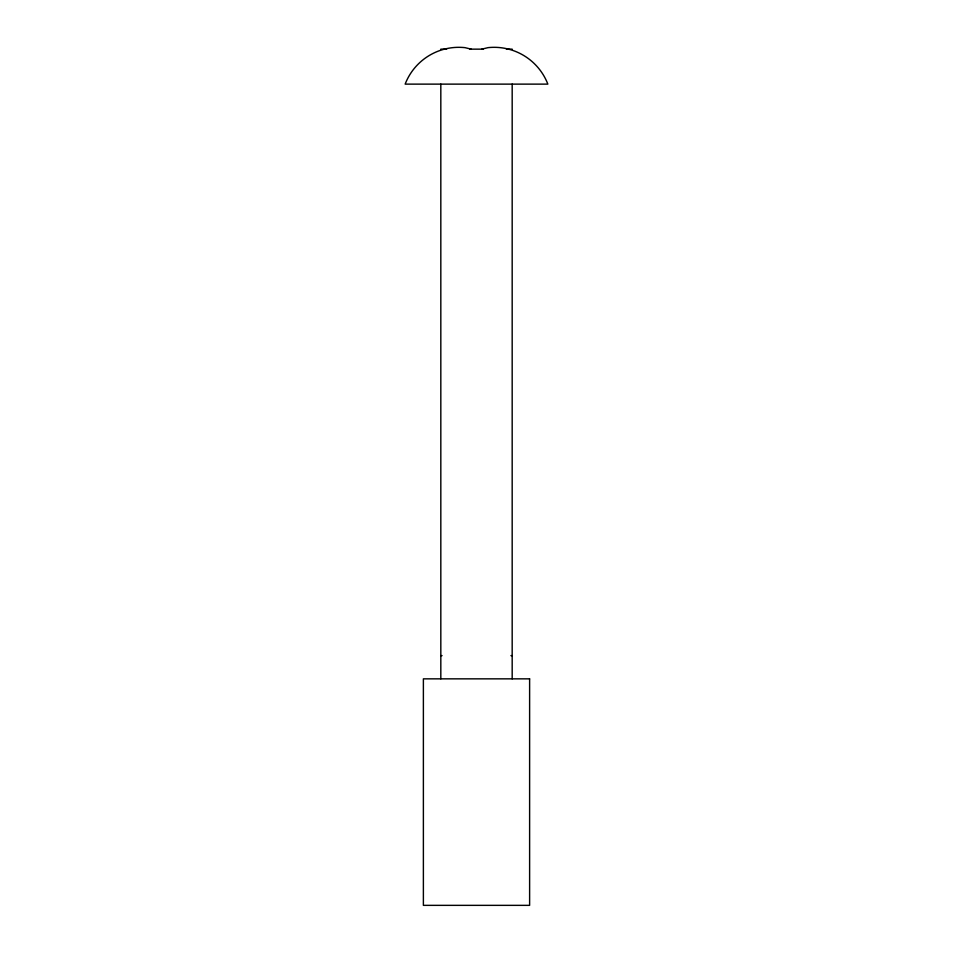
<?xml version="1.0" encoding="UTF-8"?>
<svg xmlns="http://www.w3.org/2000/svg" width="953" height="953" viewBox="0 0 953 953"><rect width="100%" height="100%" fill="white"/><g stroke="black" fill="none" stroke-linecap="round" stroke-linejoin="round"><path stroke-width="1.43" d="M481.825 49.151L488.007 47.65A57.561 57.561 0 0 1 547.856 84.126L405.144 84.126A57.561 57.561 0 0 1 464.993 47.65L471.175 49.151M440.822 49.151L446.6 49.151M469.9 49.151L483.1 49.151M506.4 49.151L512.178 49.151M440.822 655.628L442.037 655.628M510.963 655.628L512.178 655.628M512.178 84.126L512.178 678.846M440.822 84.126L440.822 678.846M529.618 678.846L423.382 678.846L423.382 905.35L529.618 905.35L529.618 678.846"/></g></svg>
